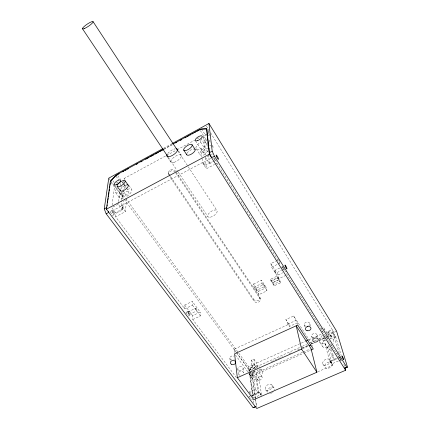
<?xml version="1.0" encoding="UTF-8"?>
<svg xmlns="http://www.w3.org/2000/svg" width="430" height="430" viewBox="0 0 430 430"><rect width="100%" height="100%" fill="white"/><g stroke="black" fill="none" stroke-linecap="round" stroke-linejoin="round"><path stroke-width="0.32" stroke-dasharray="2.15 1.61" d="M184.787 308.869L184.669 305.058L192.275 301.398L192.452 305.187L184.787 308.869L115.611 216.795L125.393 211.619L126.56 199.66M115.611 216.795L116.019 213.361L122.48 209.931L123.378 201.331M124.705 188.673L125.017 185.69L123.566 183.68M125.393 211.619L121.12 205.841L121.695 200.568M121.765 199.912L122.77 190.689M123.663 182.476L124.098 178.493L165.969 155.789M122.48 209.931L118.234 204.196L118.465 202.229M118.54 201.573L119.605 192.393L119.239 192.538A7.477 2.817 -35.6 0 1 117.304 188.087M120.405 185.48L120.636 183.486M112.085 205.067L114.439 186.959L115.321 186.05M282.134 270.142L283.875 269.309L283.537 268.143M282.73 266.772L282.902 267.868L283.875 269.309M279.091 279.661L272.668 282.709L279.091 279.661L277.001 276.184L270.561 279.247L270.884 280.828L274.125 285.826L280.559 282.784L280.209 281.198L279.086 279.446M275.743 273.19L274.437 270.588L275.678 273.2L281.553 270.416M264.676 286.498L263.708 284.574L255.769 288.347L256.097 289.492L256.731 290.266L264.676 286.498L263.708 284.574M256.731 290.266L255.769 288.347M338.985 360.743L340.834 359.899L340.119 358.061M337.244 358.523L330.579 361.431L330.933 362.71L331.702 363.909L338.378 361.006M255.538 399.029L252.007 373.885L253.807 371.407M255.275 397.922L252.028 374.777L254.985 370.698M255.603 368.924L252.786 365.038L249.163 370.004L301.726 346.575M200.45 140.304L200.611 142.142L200.224 142.405A7.724 2.994 -32.8 0 0 195.897 148.017A7.724 2.994 -32.8 0 0 200.778 148.683L201.181 148.517L205.013 154.558L204.61 154.719A7.681 3.042 -32.7 0 1 199.719 153.999A7.681 3.042 -32.7 0 1 203.997 148.371L204.384 148.113L203.901 143.152L200.853 138.315M205.373 155.02L204.551 146.705L204.943 146.442A7.724 2.994 -32.8 0 0 207.099 144.647M257.414 367.575L256.726 363.044L253.904 359.109L251.179 360.335L252.098 366.795L251.786 367.005A6.273 4.063 -36.9 0 0 248.572 371.633M261.354 395.605L258.758 392.096L256.081 373.906L256.398 373.691A6.273 4.063 -36.9 0 0 259.618 369.004M322.613 335.309L322.285 335.524A6.45 4.273 -30.8 0 0 319.259 340.151M261.526 394.804L258.967 377.879L259.29 377.664A6.246 4.08 -36.9 0 0 262.493 371.848A6.246 4.08 -36.9 0 0 258.038 369.435M163.572 148.243L171.823 143.744M163.916 148.984L172.124 144.507M163.862 149.371L172.683 144.561M166.56 155.466L176.585 150.032M177.176 149.71L194.871 140.115M197.225 138.836L200.176 137.24M116.218 183.105L118.519 181.863M201.503 128.844L205.244 134.843L206.341 134.251M206.889 133.956L209.077 132.768M125.017 185.69L126.549 184.868M203.901 143.152L207.152 141.395M118.234 204.196L111.752 207.658L116.019 213.361M209.109 155.719L205.621 157.579L209.55 163.755L215.914 160.379M211.431 154.477L212.592 153.859M112.155 210.431L109.559 211.807A2.333 0.769 61.5 0 1 110.892 212.818A2.333 0.769 61.5 0 1 111.918 215.124M121.12 205.841L202.433 162.567L202.014 157.885M112.354 210.856L122.131 205.653M203.121 162.556L210.695 158.53M113.746 213.624A1.553 0.505 61.5 0 0 113.144 211.452A1.553 0.505 61.5 0 0 112.257 211.641A1.553 0.505 61.5 0 0 113.746 213.624L123.528 208.432A1.564 0.484 61.6 0 0 122.91 206.26A1.564 0.484 61.6 0 0 122.05 206.432A1.564 0.484 61.6 0 0 123.528 208.432M204.562 165.426A1.612 0.306 62.3 0 0 203.772 163.266A1.612 0.306 62.3 0 0 203.186 163.282A1.612 0.306 62.3 0 0 204.562 165.426L212.141 161.406M112.251 215.656L114.326 214.554A2.333 0.758 61.5 0 0 113.305 211.211A2.333 0.758 61.5 0 0 112.085 211.71A2.333 0.758 61.5 0 0 114.326 214.554M202.433 162.567L206.4 168.759L214.559 164.443M215.14 164.136L216.887 163.212L216.57 160.702M285.912 275.334L278.957 278.64L271.631 267.175L270.868 263.547L276.667 260.757M277.248 260.478L278.989 259.639M271.631 267.175L277.479 264.369M278.06 264.09L279.812 263.246L279.124 260.241M186.04 312.379L187.98 311.449M188.136 311.868L195.757 308.224M274.437 270.588L282.564 266.702M189.404 314.384L197.026 310.75M253.506 284.015L261.445 280.226L266.32 287.648L266.939 290.841L258.989 294.593L254.044 287.197L253.506 284.015L258.43 291.389L258.989 294.593M187.931 316.152L189.877 315.222M236.505 377.707L192.796 319.528L192.619 315.685L200.17 312.089L192.275 301.398M278.957 278.64L278.151 274.969L282.752 272.776M285.052 271.679L286.203 271.137L287.073 274.786L338.883 357.153L338.388 355.47M254.044 287.197L262.031 283.397L261.445 280.226M270.884 280.828L277.345 277.758L277.001 276.184M272.615 282.725L271.695 281L278.124 277.941M192.796 319.528L200.401 315.916L200.17 312.089M258.43 291.389L266.32 287.648M274.125 285.826L273.792 284.235L280.209 281.198M293.685 316.002A3.547 0.607 64.8 0 1 295.716 320.543L297.232 322.876L289.401 326.44L287.874 324.123A3.542 0.645 64.9 0 0 285.859 319.587L293.685 316.002L312.137 344.468L312.626 346.403M287.874 324.123L295.716 320.543M234.436 352.498L234.065 349.241L288.912 324.225L285.859 319.587M322.597 328.262L320.877 329.031L322.839 332.148M256.726 363.044L305.117 341.404M308.794 339.764L322.882 333.46M252.786 365.038L248.733 366.849L249.54 372.622M335.669 336.744L330.471 335.594L327.891 331.455L332.186 329.536L333.094 332.589L335.669 336.744L341.216 355.529M302.338 346.306L306.612 344.398M310.277 342.764L312.11 341.947M314.556 340.856L317.001 339.764M319.442 338.679L324.333 336.496M327.999 334.863L336.55 331.052M271.491 361.619L282.494 356.723M289.213 353.729L291.046 352.912M297.77 349.918L299.602 349.106M302.048 348.015L308.16 345.295M311.212 343.935L313.658 342.844M319.157 340.399L324.043 338.222M326.488 337.131L328.934 336.045L335.862 337.588L333.282 333.427L326.348 331.912L326.709 333.169M302.242 348.16L307.767 345.698M311.449 344.059L313.9 342.968M319.425 340.512L325.564 337.776M326.176 337.507L328.015 336.685M328.633 336.41L330.471 335.594M302.387 348.805L308.482 346.091M302.451 352.353L250.47 375.411L253.533 397.68M303.059 352.084L310.401 348.827M249.26 373.772L251.244 376.47L303.451 353.336M304.069 353.062L310.207 350.342M249.755 392.961L249.604 391.805L255.302 389.306L253.286 375.143L252.947 375.223A6.273 4.063 -36.9 0 1 248.862 373.783M328.676 345.247L331.675 355.879L334.099 354.82M336.518 353.761L337.733 353.229M250.142 395.853L258.758 392.096M319.259 340.732A6.45 4.273 -30.8 0 0 324.489 343.511L324.854 343.419L329.745 361.141L337.055 357.948M250.04 396.051L248.9 396.546A1.983 0.521 66.8 0 1 249.223 396.632M251.958 395.697L259.924 392.224M337.851 358.26L339.668 357.47L340.807 359.953M249.604 391.805L252.577 395.777L258.263 393.3L256.189 379.104L253.286 375.143M331.675 355.879L334.379 360.136L336.792 359.082M339.206 358.034L340.415 357.507M253.593 397.868L260.956 394.67A1.328 0.328 66.6 0 0 260.456 392.757A1.328 0.328 66.6 0 0 259.903 392.912A1.328 0.328 66.6 0 0 260.956 394.67M251.657 399.663L252.797 399.169M317.706 371.805L332.476 365.392L327.52 347.623L324.854 343.419M207.685 146.34L203.927 140.352L204.32 140.191A7.724 2.994 -32.8 0 1 207.206 139.546M127.559 189.393L127.92 189.248A7.439 2.865 -35.7 0 1 131.929 190.334A7.439 2.865 -35.7 0 1 127.258 196.085L126.882 196.338L123.141 191.2M327.52 347.623L327.155 347.709A6.418 4.289 -30.7 0 1 322.027 345.473A6.418 4.289 -30.7 0 1 324.929 339.7L325.252 339.485L323.93 337.394M253.904 359.109L254.85 365.565L255.189 365.484A6.273 4.063 -36.9 0 1 259.5 367.333M256.189 379.104L255.85 379.185A6.246 4.08 -36.9 0 1 251.442 376.744A6.246 4.08 -36.9 0 1 254.651 370.945M205.244 134.843L209.797 134.569M210.377 135.058L203.444 135.466L203.927 140.352M327.891 331.455L333.094 332.589M330.579 361.431L331.734 363.855M184.669 305.058L192.619 315.685M255.302 389.306L258.263 393.3M192.452 305.187L200.401 315.916M235.382 354.879L248.879 373.251M115.584 192.527L119.696 198.123M249.147 374.207L252.044 378.153M111.096 182.39L114.439 186.959M249.894 371.864L252.028 374.777M265.487 389.634L267.643 392.585M112.859 180.702L113.966 182.213M121.002 191.855L125.356 197.816M125.748 198.359L251.561 370.724M257.78 379.894L252.028 372.031A2.666 1.725 -36.9 0 0 254.092 372.262A2.666 1.725 -36.9 0 0 256.14 370.552M114.235 184.674L122.475 195.935M119.605 192.393L123.727 198.026L123.362 198.171A7.439 2.865 -35.7 0 1 119.411 197.042A7.439 2.865 -35.7 0 1 124.082 191.312M234.065 349.241L236.032 351.933M236.425 352.471L249.814 370.767M108.769 178.149L110.354 180.315M110.752 180.858L123.84 198.741M124.238 199.283L236.091 352.116M236.489 352.659L249.878 370.977M250.233 371.461L252.007 373.885M256.081 373.906L258.967 377.879M120.771 185.991L123.351 189.539M252.098 366.795L253.888 369.257M117.718 175.59L120.287 179.143M122.475 182.169L123.2 183.18M251.179 360.335L256.828 368.15M124.254 184.819L126.092 187.356M254.85 365.565L257.35 369.021M122.227 182.266L123.007 183.341M123.394 183.879L126.119 187.647M126.506 188.189L128.839 191.42A3.902 1.505 -35.7 0 1 124.807 195.892A3.902 1.505 -35.7 0 1 123.335 193.736A3.902 1.505 -35.7 0 1 128.839 191.42M256.877 369.671L261.827 376.508M115.993 176.171L118.933 180.224M271.921 384.963A3.978 2.682 -36.9 0 1 268.449 390.381A3.978 2.682 -36.9 0 1 265.767 386.586A3.978 2.682 -36.9 0 1 271.921 384.963L274.055 387.93M124.098 178.493L124.818 179.503M129.032 185.652L131.607 189.238M260.779 368.924L261.849 370.413M176.133 172.124L259.688 296.942L259.962 298.522A3.263 2.585 -8.8 0 1 258.57 302.091A3.263 2.585 -8.8 0 1 254.195 301.237L169.135 175.703L169.13 174.349A3.65 3.257 0.4 0 1 170.371 169.877A3.65 3.257 0.4 0 1 175.386 171.006L175.413 172.349M169.13 174.349L170.253 176.015M170.629 176.569L253.936 299.656L254.195 301.237M175.784 172.908L259.962 298.522M168.479 157.563L177.783 171.5M178.154 172.054L207.921 216.645M167.641 157.342L170.877 162.185M262.031 283.397L266.939 290.841M177.977 151.107L187.899 166.243M188.27 166.802L216.94 210.528M178.477 150.817L181.315 155.155M322.914 364.129L324.924 367.225M270.561 279.247L271.695 281M272.668 282.494L273.792 284.235M196.166 148.71L199.998 154.703M319.818 342.242L322.489 346.424M277.345 277.758L280.559 282.784M329.96 360.093A4.063 2.795 -31.5 0 1 325.833 365.274A4.063 2.795 -31.5 0 1 323.532 361.006A4.063 2.795 -31.5 0 1 329.96 360.093L331.949 363.205A4.047 2.806 -31.4 0 1 327.848 368.376A4.047 2.806 -31.4 0 1 325.537 364.102A4.047 2.806 -31.4 0 1 331.949 363.205M329.745 361.141L332.476 365.392M270.868 263.547L278.151 274.969M322.86 340.135L328.149 348.477M195.623 141.029L202.939 152.542M204.551 146.705L208.373 152.763M200.611 142.142L204.384 148.113M216.887 163.212L279.812 263.246M200.375 130.564L206.819 140.857M328.934 336.045L323.742 327.746L324.451 330.251M202.535 136.724L207.368 144.437M210.195 142.061L209.168 140.411A7.724 2.994 -32.8 0 1 209.147 141.723M212.248 145.356L212.931 146.453M330.837 335.577L333.46 339.791M206.448 126.151L209.152 130.532M210.523 132.746L334.755 333.685M207.384 129.581L209.087 132.332M207.986 131.198L209.012 132.854M283.026 267.175L283.198 267.471M343.903 364.307L344.661 367.059M333.282 333.427L339.286 353.702M331.342 349.466L334.379 360.136M317.066 335.072L318.087 338.915M309.804 323.677L310.788 327.483M311.637 336.072L312.626 339.915M304.316 324.693L305.106 327.87M297.232 322.876L297.625 324.542M288.912 324.225L289.401 326.44M259.973 297.565L260.252 299.14M254.775 369.44L254.017 364.258L249.185 370.891L252.577 395.777M255.63 399.69L256.56 406.307M255.366 398.583L256.576 407.178M250.695 372.504L251.244 376.47M249.631 373.272L252.937 397.481M253.383 400.749L253.652 402.716M243.084 368.188L243.67 372.799M237.844 369.139L238.387 373.756M207.222 142.013L207.62 145.722M208.512 154.058L209.55 163.755M229.846 358.018L230.125 360.636M205.33 157.788L206.4 168.759M201.181 148.517L201.955 157.213M168.603 172.731L168.608 174.08M259.688 296.942A3.252 2.58 -8.8 0 1 258.296 300.511A3.252 2.58 -8.8 0 1 253.936 299.656M168.748 174.924A3.66 3.263 0.4 0 1 170.382 171.221A3.66 3.263 0.4 0 1 174.816 171.683M215.602 160.223A2.424 0.419 62.4 0 1 215.075 160.406A2.424 0.419 62.4 0 1 213.549 157.606M284.053 268.938A2.193 0.344 64.1 0 1 284.305 270.212A2.193 0.344 64.1 0 1 283.397 269.046M283.133 268.546A2.193 0.344 64.1 0 1 282.397 266.697M283.069 266.987A2.193 0.344 64.1 0 1 283.327 267.428M341.033 359.786A2.048 0.279 65.1 0 1 341.162 360.754A2.048 0.279 65.1 0 1 340.297 359.432M340.065 358.948A2.048 0.279 65.1 0 1 339.474 357.308A2.048 0.279 65.1 0 1 339.764 357.265M340.415 358.373A2.048 0.279 65.1 0 1 340.856 359.335M185.927 312.653A2.118 0.634 64.8 0 1 187.222 314.567M249.438 396.852A1.983 0.521 66.8 0 1 249.674 397.175M249.911 397.578A1.983 0.521 66.8 0 1 250.33 398.508M120.346 189.797A4.827 1.827 -35.6 0 1 126.882 184.862M187.082 153.188A4.95 1.924 -33.2 0 1 193.855 148.979M167.786 153.478A6.326 2.387 -33.8 0 1 175.031 148.839M240.117 375.196A2.688 1.989 -6.2 0 1 238.478 372.788A2.688 1.989 -6.2 0 1 241.767 371.321A2.688 1.989 -6.2 0 1 243.633 373.632M313.282 337.598A2.763 2.08 -12.1 0 1 312.062 334.631A2.763 2.08 -12.1 0 1 316.222 333.868A2.763 2.08 -12.1 0 1 315.991 337.104M305.993 326.257A2.79 2.134 -12 0 1 304.736 323.215A2.79 2.134 -12 0 1 308.939 322.441A2.79 2.134 -12 0 1 308.735 325.746M234.285 359.421A2.698 2.032 -5.8 0 1 233.818 359.684M231.641 359.905A2.698 2.032 -5.8 0 1 230.109 357.179A2.698 2.032 -5.8 0 1 233.952 356.153M215.113 159.664A1.618 0.279 62.4 0 1 214.516 159.288A1.618 0.279 62.4 0 1 213.592 157.396M214.645 158.423A1.618 0.279 62.4 0 1 214.962 159.143M329.939 337.969A6.418 4.289 -30.7 0 1 333.266 343.269M331.981 345.07A6.418 4.289 -30.7 0 1 331.406 345.613M332.922 346.773A2.714 1.833 -30.6 0 1 332.755 347.214M331.224 348.714A2.714 1.833 -30.6 0 1 328.273 348.633A2.714 1.833 -30.6 0 1 328.789 346.032M331.245 344.946A2.714 1.833 -30.6 0 1 331.723 344.984M327.719 337.975A2.741 1.817 -30.8 0 1 327.219 339.275M325.94 340.35A2.741 1.817 -30.8 0 1 322.978 340.291A2.741 1.817 -30.8 0 1 323.516 337.695M325.478 336.652A2.741 1.817 -30.8 0 1 326.897 336.749M326.601 333.814A6.45 4.273 -30.8 0 1 330.627 339.055M251.819 370.536A2.666 1.725 -36.9 0 1 252.018 370.096M252.308 369.666A2.666 1.725 -36.9 0 1 255.823 368.397M209.63 148.097A4.031 1.596 -32.7 0 1 209.566 149.538M208.115 151.129A4.031 1.596 -32.7 0 1 202.869 152.301A4.031 1.596 -32.7 0 1 207.781 148.017M212.42 145.877A7.681 3.042 -32.7 0 1 212.925 147.775M209.62 145.722A7.681 3.042 -32.7 0 1 210.963 145.555M267.444 392.214A3.961 2.688 -37 0 1 270.663 387.339A3.961 2.688 -37 0 1 274.356 389.671M273.313 391.644A3.961 2.688 -37 0 1 272.878 392.085M272.394 392.477A3.961 2.688 -37 0 1 270.76 393.294M270.207 393.428A3.961 2.688 -37 0 1 269.664 393.477M210.34 217.204A5.45 2.532 -33.5 0 0 217.188 211.157A5.45 2.532 -33.5 0 0 209.802 212.436A5.45 2.532 -33.5 0 0 210.34 217.204M187.91 312.314A2.118 0.629 64.8 0 0 189.716 315.271A2.118 0.629 64.8 0 0 189.152 312.433A2.118 0.629 64.8 0 0 187.91 312.314M239.053 370.413A2.671 1.983 -6.2 0 0 243.122 368.596A2.671 1.983 -6.2 0 0 239.214 366.962A2.671 1.983 -6.2 0 0 239.053 370.413M259.354 380.276A2.644 1.742 -37 0 0 262.037 376.809A2.644 1.742 -37 0 0 258.027 377.535A2.644 1.742 -37 0 0 259.354 380.276M188.093 312.443A1.414 0.419 64.8 0 0 189.297 314.416A1.414 0.419 64.8 0 0 188.921 312.524A1.414 0.419 64.8 0 0 188.093 312.443M195.72 308.794A1.419 0.403 64.7 0 0 196.924 310.777A1.419 0.403 64.7 0 0 196.526 308.89A1.419 0.403 64.7 0 0 195.72 308.794M174.107 162.379A6.294 2.424 -33.7 0 0 181.455 155.429A6.294 2.424 -33.7 0 0 172.763 158.251A6.294 2.424 -33.7 0 0 174.107 162.379"/><path stroke-width="0.64" d="M344.849 367.698L345.618 370.262L256.758 408.5L106.403 209.206L110.349 181.374L116.987 174.575L163.325 149.307M107.059 206.185L107.247 204.884M107.521 202.928L107.704 201.622M107.892 200.315L108.166 198.359M108.349 197.058L108.537 195.752M108.72 194.451L108.994 192.495M109.182 191.189L109.456 189.232M109.639 187.926L109.827 186.625M110.01 185.319L110.284 183.363M110.472 182.057L110.655 180.756L115.627 175.666L119.158 173.742M255.42 406.801L253.109 407.688L106.167 213.78L104.254 208.894L108.769 178.149L162.981 148.565M172.408 143.421L208.942 123.485L336.55 331.052L347.488 367.102L344.398 368.327L347.488 367.102M173.301 143.867L199.697 129.473L206.62 128.995L209.378 154.22L345.618 370.262M122.684 171.817L123.861 171.178M125.039 170.533L126.216 169.893M127.393 169.253L128.57 168.608M136.213 164.443L137.39 163.798M140.922 161.874L142.099 161.234M145.625 159.31L149.156 157.385M150.333 156.746L153.859 154.822M155.036 154.182L158.568 152.258M159.745 151.613L163.271 149.688M175.623 142.953L176.8 142.314M180.331 140.39L181.508 139.75M185.034 137.826L186.212 137.186M187.389 136.541L188.566 135.901M189.743 135.262L190.92 134.617M192.092 133.977L193.269 133.338M194.446 132.693L195.623 132.053M196.8 131.413L201.503 128.844L206.701 128.484L209.362 152.709L211.565 157.686L214.419 156.165L346.849 367.268M104.254 208.894L106.876 207.491M209.362 152.709L212.205 151.188L208.942 123.485M106.403 209.206L209.378 154.22M106.167 213.78L108.795 212.382L108.317 211.157M305.73 341.13L308.181 340.033M237.344 377.712L301.607 349.117L296.179 325.816L311.008 348.558L316.921 372.246L253.802 399.642L237.344 377.712L234.587 353.799L297.754 325.096L313.282 348.983L310.825 350.068M309.089 345.822L310.917 345.01M253.109 407.688L255.404 406.699M117.18 186.416L120.373 190.791M125.082 180.815A4.843 1.801 -35.5 0 1 120.056 186.308A4.843 1.801 -35.5 0 1 118.271 183.744A4.843 1.801 -35.5 0 1 125.082 180.815L128.242 185.212M82.528 28.815L168.108 157.004M301.607 349.117L316.921 372.246M93.057 21.613L177.606 150.548M183.728 150.102L186.738 154.73M192.156 144.851A4.972 1.897 -33.3 0 1 186.539 150.306A4.972 1.897 -33.3 0 1 185.142 147.302A4.972 1.897 -33.3 0 1 192.156 144.851L195.139 149.511M212.205 151.188L214.419 156.165M127.344 184.835A4.827 1.827 -35.6 0 1 125.641 189.302A4.827 1.827 -35.6 0 1 120.255 190.184M194.677 149.097A4.95 1.924 -33.2 0 1 191.742 153.902A4.95 1.924 -33.2 0 1 186.706 154.053M176.085 148.71A6.326 2.387 -33.8 0 1 176.456 152.145A6.326 2.387 -33.8 0 1 169.484 156.611A6.326 2.387 -33.8 0 1 167.136 154.44M307.692 326.219A2.79 2.134 -12 0 1 307.122 326.327M84.672 28.423A6.38 1.231 -34.1 0 0 93.095 21.978A6.38 1.231 -34.1 0 0 85.629 25.268A6.38 1.231 -34.1 0 0 84.672 28.423M342.124 356.954A2.053 0.274 65.1 0 0 343.651 359.706A2.053 0.274 65.1 0 0 342.608 356.862A2.053 0.274 65.1 0 0 342.124 356.954M285.122 265.826A2.198 0.339 64 0 0 286.869 268.96A2.198 0.339 64 0 0 285.928 266.175A2.198 0.339 64 0 0 285.122 265.826M216.365 156.117A2.429 0.408 62.4 0 0 218.402 159.363A2.429 0.408 62.4 0 0 217.172 156.128A2.429 0.408 62.4 0 0 216.365 156.117M197.623 140.61A4.074 1.543 -32.8 0 0 202.186 136.176A4.074 1.543 -32.8 0 0 196.392 138.218A4.074 1.543 -32.8 0 0 197.623 140.61M116.557 184.583A3.945 1.451 -35.6 0 0 120.669 180.111A3.945 1.451 -35.6 0 0 115.143 182.503A3.945 1.451 -35.6 0 0 116.557 184.583M231.619 364.334A2.72 2.037 -5.8 0 0 235.758 362.474A2.72 2.037 -5.8 0 0 231.759 360.797A2.72 2.037 -5.8 0 0 231.619 364.334M314.438 342.087A2.784 2.091 -12.1 0 0 318.259 339.555A2.784 2.091 -12.1 0 0 313.873 338.512A2.784 2.091 -12.1 0 0 314.438 342.087M307.101 330.702A2.811 2.139 -11.9 0 0 310.954 328.117A2.811 2.139 -11.9 0 0 306.504 327.047A2.811 2.139 -11.9 0 0 307.101 330.702"/></g></svg>
